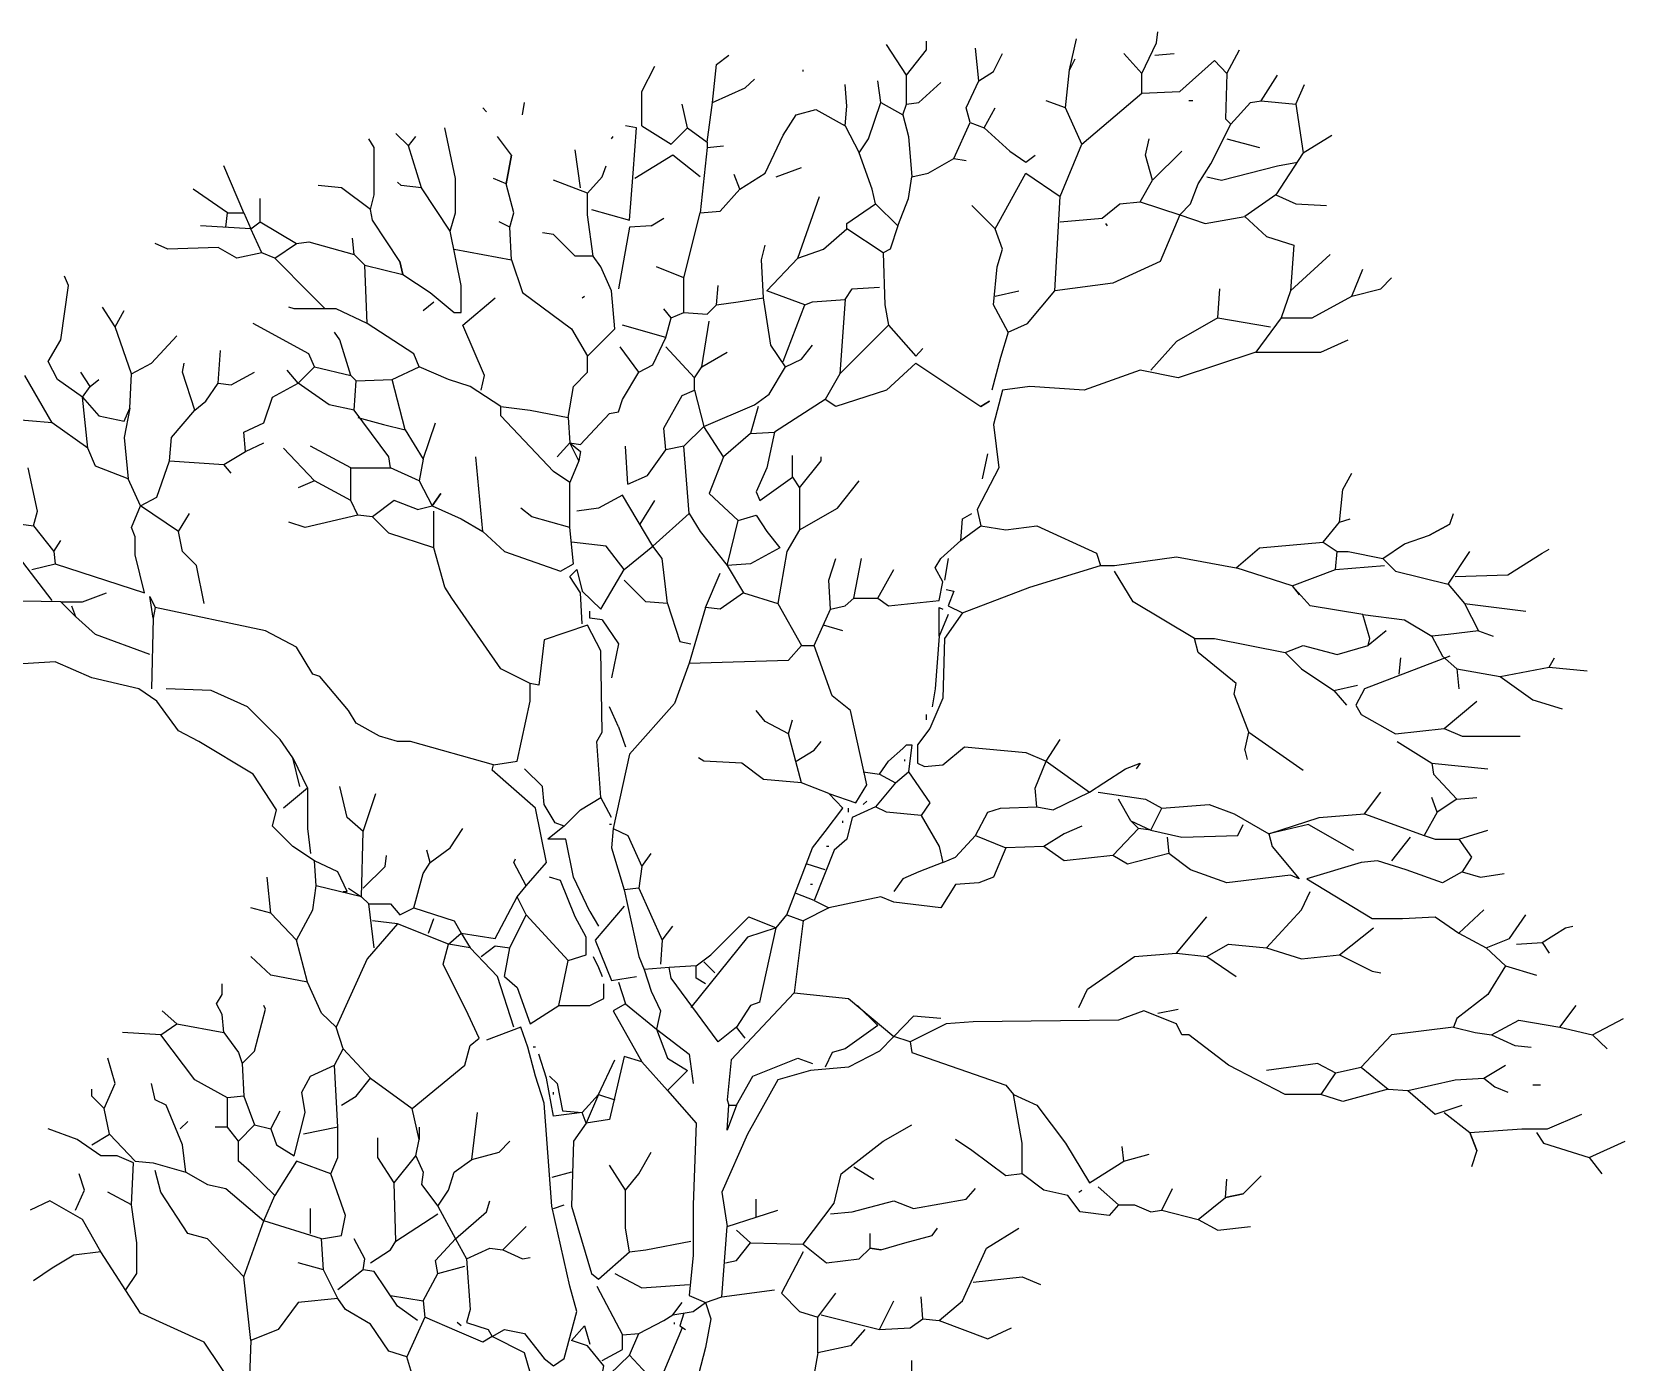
# Model space of a CAD drawing. Header units: metres. Extents: x -4.7 to 3.5, y 0 to 13.6.
# Drawn here: x -1.875 to 2.797, y 9.744 to 13.647 of the extents above; entities that cross this region are included whole.
import ezdxf

# ---------------------------------------------------------------- set-up
doc = ezdxf.new("R2010")
doc.units = ezdxf.units.M
doc.header["$LTSCALE"] = 0.2

msp = doc.modelspace()

# ---------------------------------------------------------------- linework, layer by layer
at = {"flags": 128}
for points in [[(1.3795, 13.5241), (1.4225, 13.6149), (1.4273, 13.6468)], [(0.6149, 13.4397), (0.6786, 13.403), (0.6897, 13.4349), (0.6897, 13.5193), (0.6308, 13.6101)], [(0.6786, 13.403), (0.6961, 13.3393), (0.7057, 13.2214), (0.7535, 13.2326), (0.8283, 13.2756), (0.8761, 13.3807), (0.865, 13.4238), (0.9016, 13.5034), (0.892, 13.599)], [(0.6897, 13.5193), (0.7487, 13.5942), (0.7487, 13.6197)], [(1.1565, 13.4238), (1.1676, 13.5353), (1.1883, 13.6261)], [(0.0478, 13.3648), (0.1051, 13.3234), (0.1211, 13.4397), (0.1322, 13.5512), (0.1689, 13.5783)], [(0.9016, 13.5034), (0.9446, 13.5305), (0.9717, 13.583)], [(1.1836, 13.5671), (1.1676, 13.5353)], [(1.2043, 13.317), (1.3795, 13.4668), (1.3795, 13.5241), (1.3269, 13.583)], [(1.3795, 13.4668), (1.491, 13.4715), (1.5929, 13.5623), (1.6296, 13.5241), (1.6662, 13.5942)], [(1.4177, 13.5783), (1.4751, 13.583)], [(-0.086, 13.3712), (-0.086, 13.4715), (-0.0478, 13.5464)], [(0.1211, 13.4397), (0.2166, 13.4827), (0.2437, 13.5082)], [(0.3871, 13.5305), (0.3871, 13.5353)], [(0.5097, 13.3712), (0.5512, 13.2915), (0.5782, 13.333), (0.6149, 13.4397), (0.6053, 13.5034)], [(1.6296, 13.5241), (1.6248, 13.3919), (1.6407, 13.376), (1.6981, 13.4397), (1.7299, 13.4445), (1.7777, 13.5193)], [(0.2007, 13.1848), (0.2756, 13.2326), (0.3281, 13.3441), (0.3664, 13.403), (0.4237, 13.419), (0.5097, 13.3712), (0.5145, 13.4285), (0.5097, 13.4922)], [(0.6897, 13.4349), (0.7264, 13.4397), (0.7901, 13.4986)], [(1.7299, 13.4445), (1.8319, 13.4349), (1.8574, 13.4922)], [(-0.5416, 13.4126), (-0.5528, 13.4238)], [(-0.4365, 13.403), (-0.4301, 13.4397)], [(-0.086, 13.3712), (0, 13.317), (0.0478, 13.3648), (0.0319, 13.4349)], [(0.8761, 13.3807), (0.9175, 13.3648), (0.9494, 13.4238)], [(1.0402, 13.2326), (1.1405, 13.1641), (1.2043, 13.317), (1.1565, 13.4238), (1.0991, 13.4445)], [(1.5292, 13.4445), (1.5181, 13.4445)], [(1.8319, 13.4349), (1.8526, 13.2915), (1.937, 13.3441)], [(-0.6483, 13.0622), (-0.6324, 13.1163), (-0.6324, 13.2167), (-0.6643, 13.3648)], [(-0.2342, 13.1259), (-0.1227, 13.094), (-0.1115, 13.2326), (-0.1019, 13.3648), (-0.1338, 13.3712)], [(0.9175, 13.3648), (0.9924, 13.2963), (1.0402, 13.2645), (1.0673, 13.2852)], [(1.3747, 13.1482), (1.491, 13.1099), (1.5229, 13.1418), (1.5452, 13.2007), (1.5818, 13.2597), (1.6407, 13.376)], [(-0.8825, 13.1259), (-0.8713, 13.1689), (-0.8713, 13.3075), (-0.8873, 13.333)], [(-0.7328, 13.1896), (-0.771, 13.3122), (-0.8076, 13.3489)], [(-0.771, 13.3122), (-0.7487, 13.3393)], [(-0.4843, 13.2007), (-0.4683, 13.2852), (-0.5097, 13.3393)], [(-0.1752, 13.333), (-0.1704, 13.3393)], [(0.1051, 13.3234), (0.1051, 13.3075), (0.1529, 13.3122)], [(1.1405, 13.0892), (1.2632, 13.1004), (1.3158, 13.1418), (1.3747, 13.1482), (1.4113, 13.2119), (1.3906, 13.2852), (1.4018, 13.333)], [(1.6296, 13.333), (1.7252, 13.3075)], [(-0.4683, 13.2852), (-0.4843, 13.2007)], [(-0.266, 13.1896), (-0.282, 13.3011)], [(0.0844, 13.2214), (0.0048, 13.2852), (-0.1067, 13.2167)], [(0.1051, 13.3075), (0.0844, 13.1163), (0.1434, 13.1211), (0.2007, 13.1848), (0.1848, 13.2278)], [(0.3712, 12.9825), (0.446, 13.0096), (0.5145, 13.0685), (0.5145, 13.0845), (0.5989, 13.1418), (0.5894, 13.1848), (0.5512, 13.2915)], [(0.8283, 13.2756), (0.865, 13.2692)], [(1.4113, 13.2119), (1.4974, 13.2963)], [(1.8526, 13.2915), (1.7729, 13.1689), (1.8319, 13.1418), (1.9211, 13.137)], [(-1.3014, 13.1163), (-1.2536, 13.1163), (-1.3126, 13.2533)], [(-0.2453, 13.1737), (-0.2023, 13.2214), (-0.1912, 13.2533)], [(0.3074, 13.2214), (0.3823, 13.2485)], [(0.9494, 13.0685), (1.0402, 13.2326)], [(1.5706, 13.2214), (1.6137, 13.2119), (1.7777, 13.2533), (1.8367, 13.2645)], [(-1.3062, 13.0733), (-1.3014, 13.1163), (-1.4018, 13.1848)], [(-0.9303, 12.9937), (-0.8984, 12.9618), (-0.7869, 12.9347), (-0.7965, 12.9729), (-0.8761, 13.094), (-0.8825, 13.1259), (-0.9669, 13.1896), (-1.0354, 13.196)], [(-0.7965, 12.9729), (-0.7869, 12.9347), (-0.7073, 12.8821), (-0.6372, 12.8232), (-0.6165, 12.8232), (-0.6165, 12.9029), (-0.6483, 13.0622), (-0.7328, 13.1896), (-0.7917, 13.196), (-0.8028, 13.2055)], [(-0.4731, 13.0733), (-0.462, 13.1163), (-0.4843, 13.2007), (-0.5209, 13.2167)], [(-0.2294, 12.9889), (-0.2453, 13.1099), (-0.2453, 13.1737), (-0.3457, 13.2119)], [(0.5989, 13.1418), (0.6643, 13.0781), (0.6961, 13.1577), (0.7057, 13.2214)], [(-1.2536, 13.1163), (-1.2329, 13.0685), (-1.2059, 13.0892), (-1.2059, 13.1577)], [(0.2804, 12.8869), (0.3712, 12.9825), (0.4349, 13.1641)], [(0.9876, 12.7659), (0.9446, 12.8455), (0.9558, 12.957), (0.9717, 13.0096), (0.9494, 13.0685), (0.8809, 13.137)], [(0.9876, 12.7659), (1.045, 12.7914), (1.1246, 12.8869), (1.1405, 13.1641)], [(1.5229, 13.1418), (1.491, 13.1099), (1.5659, 13.0845), (1.6822, 13.1052)], [(1.7729, 13.1689), (1.6822, 13.1052), (1.7459, 13.0462), (1.8255, 13.0207), (1.816, 12.8869), (1.9322, 12.9937)], [(-1.2059, 13.0892), (-1.0991, 13.0255), (-1.0625, 13.0303), (-0.9303, 12.9937), (-0.9351, 13.0414)], [(-0.6372, 13.0096), (-0.4683, 12.9777), (-0.4731, 13.0733), (-0.505, 13.0892)], [(-0.0589, 13.0781), (-0.0223, 13.1004)], [(0.0366, 12.9252), (0.0844, 13.1163)], [(1.491, 13.1099), (1.4337, 12.9729), (1.2951, 12.9092), (1.1246, 12.8869)], [(1.2791, 13.0781), (1.2744, 13.0845)], [(-1.2011, 12.9984), (-1.2329, 13.0685), (-1.3811, 13.0781)], [(-0.4683, 12.9777), (-0.4365, 12.8821), (-0.2931, 12.7754), (-0.2453, 12.6958), (-0.1657, 12.7754), (-0.1752, 12.8869), (-0.2071, 12.957), (-0.2294, 12.9889), (-0.282, 12.9889), (-0.3457, 13.0526), (-0.3775, 13.0574)], [(-0.0589, 13.0781), (-0.1227, 13.0733), (-0.1545, 12.8933)], [(0.6212, 12.9984), (0.5145, 13.0685)], [(0.6643, 13.0781), (0.642, 13.0096), (0.6212, 12.9984), (0.626, 12.8455), (0.6372, 12.7866), (0.7168, 12.6958), (0.7375, 12.7181)], [(-1.0147, 12.8344), (-1.0577, 12.8774), (-1.1629, 12.9825), (-1.2011, 12.9984), (-1.2744, 12.9825), (-1.3285, 13.0144), (-1.4767, 13.0096), (-1.5133, 13.0255)], [(-1.1629, 12.9825), (-1.0991, 13.0255)], [(0.1322, 12.8455), (0.1959, 12.8551), (0.2708, 12.8662), (0.2644, 12.9777), (0.2756, 13.0207)], [(-0.892, 12.7914), (-0.8984, 12.9618)], [(0, 12.8073), (0.0366, 12.8232), (0.0366, 12.9252), (-0.043, 12.957)], [(1.816, 12.8869), (1.7889, 12.8073), (1.8797, 12.8073), (1.996, 12.871), (2.0278, 12.9506)], [(-1.7108, 12.425), (-1.7268, 12.5747), (-1.8, 12.6273), (-1.8271, 12.6798), (-1.7905, 12.7436), (-1.7682, 12.9029), (-1.7793, 12.9299)], [(0.0366, 12.8232), (0.1051, 12.8184), (0.1322, 12.8455), (0.137, 12.9029)], [(0.3919, 12.8455), (0.4142, 12.8551), (0.5097, 12.8614), (0.5305, 12.8933), (0.6101, 12.8981)], [(1.996, 12.871), (2.0804, 12.8933), (2.1122, 12.9252)], [(-0.728, 12.8296), (-0.6961, 12.8551)], [(-0.5575, 12.5954), (-0.548, 12.6384), (-0.6117, 12.7866), (-0.5161, 12.8662)], [(-0.2612, 12.8662), (-0.2549, 12.871)], [(0.0685, 12.5954), (0.0956, 12.4887), (0.2437, 12.5524), (0.2867, 12.5843), (0.3345, 12.6639), (0.2915, 12.7276), (0.2708, 12.8662)], [(0.3281, 12.6798), (0.3919, 12.8455), (0.2804, 12.8869)], [(0.5097, 12.8614), (0.4938, 12.6432), (0.6372, 12.7866)], [(0.9494, 12.871), (1.0195, 12.8869)], [(1.6025, 12.8073), (1.6089, 12.8933)], [(-1.7268, 12.5747), (-1.679, 12.5206), (-1.6041, 12.5046), (-1.5882, 12.5429), (-1.5834, 12.6432), (-1.6312, 12.7818), (-1.6678, 12.8391)], [(-1.6312, 12.7818), (-1.6041, 12.8296)], [(-0.9398, 12.6384), (-0.9239, 12.6225), (-0.8188, 12.6273), (-0.7391, 12.6639), (-0.7551, 12.7021), (-0.892, 12.7914), (-0.9828, 12.8344), (-1.1055, 12.8344), (-1.1214, 12.8391)], [(-0.0159, 12.7499), (0, 12.8073), (-0.0223, 12.8344)], [(1.6025, 12.8073), (1.4814, 12.7388), (1.4066, 12.6544)], [(1.6025, 12.8073), (1.757, 12.7818)], [(1.7889, 12.8073), (1.714, 12.7069), (1.9052, 12.7069), (1.9848, 12.7436)], [(-1.0944, 12.6161), (-1.0466, 12.6639), (-1.0625, 12.7021), (-1.2266, 12.7914)], [(-1.0466, 12.6639), (-0.9398, 12.6384), (-0.9717, 12.7436), (-0.9876, 12.7659)], [(-0.0956, 12.648), (-0.0542, 12.6703), (-0.0159, 12.7499), (-0.1434, 12.7866)], [(0.0685, 12.6321), (0.0892, 12.6639), (0.1115, 12.7977)], [(0.9876, 12.7659), (0.9653, 12.691), (0.9398, 12.5954)], [(-1.5834, 12.6432), (-1.5244, 12.6751), (-1.4496, 12.7547)], [(-1.397, 12.5365), (-1.3652, 12.5636), (-1.3285, 12.6161), (-1.3221, 12.7117)], [(-0.3027, 12.5158), (-0.2979, 12.4409), (-0.266, 12.4361), (-0.1816, 12.5269), (-0.1545, 12.5317), (-0.1434, 12.5683), (-0.0956, 12.648), (-0.1497, 12.7229)], [(-0.1274, 12.3198), (-0.0701, 12.3453), (-0.0159, 12.4202), (-0.0223, 12.4839), (0.0319, 12.5795), (0.0685, 12.5954), (0.0685, 12.6321), (-0.0159, 12.7229)], [(0.3345, 12.6639), (0.3823, 12.6862), (0.4142, 12.7276)], [(-1.5563, 12.2561), (-1.5085, 12.2816), (-1.4719, 12.3883), (-1.4655, 12.4568), (-1.397, 12.5365), (-1.4337, 12.648), (-1.4289, 12.6751)], [(-0.2979, 12.1924), (-0.2979, 12.3246), (-0.3457, 12.3565), (-0.5002, 12.5206), (-0.5002, 12.5476), (-0.5894, 12.6066), (-0.6531, 12.6273), (-0.7391, 12.6639)], [(-0.5002, 12.5476), (-0.4142, 12.5365), (-0.3027, 12.5158), (-0.2867, 12.6066), (-0.2453, 12.648), (-0.2453, 12.6958)], [(0.0892, 12.6639), (0.1641, 12.7069)], [(0.7168, 12.6751), (0.6308, 12.5954), (0.4827, 12.5476), (0.4508, 12.5683), (0.3027, 12.4728), (0.2804, 12.3676), (0.2485, 12.2975), (0.2597, 12.2721), (0.3552, 12.3405), (0.3552, 12.4043)], [(0.7168, 12.6751), (0.908, 12.5476), (0.9335, 12.5636), (0.908, 12.5476)], [(1.714, 12.7069), (1.4862, 12.6321), (1.3747, 12.6544), (1.2106, 12.5954), (1.0513, 12.6066), (0.9717, 12.5954), (0.9446, 12.4951), (0.9605, 12.3676), (0.8968, 12.245), (0.908, 12.1972), (0.9813, 12.186), (1.0721, 12.1972), (1.2473, 12.1175), (1.2584, 12.0809), (1.2998, 12.0809), (1.4814, 12.1064), (1.6567, 12.0745), (1.7252, 12.1335), (1.9115, 12.1494), (1.9593, 12.2083), (1.9689, 12.3039), (1.996, 12.3517)], [(-1.816, 12.4998), (-1.8956, 12.6384)], [(-1.7268, 12.5747), (-1.7045, 12.6066), (-1.7315, 12.648)], [(-1.7045, 12.6066), (-1.679, 12.6273)], [(-1.4719, 12.3883), (-1.3126, 12.3772), (-1.2489, 12.4154), (-1.2536, 12.4728), (-1.1947, 12.4998), (-1.1692, 12.5747), (-1.0944, 12.6161), (-1.1262, 12.6544)], [(-1.3285, 12.6161), (-1.2903, 12.6113), (-1.2218, 12.648)], [(-0.9398, 12.3676), (-0.8236, 12.3676), (-0.8283, 12.3995), (-0.9303, 12.5365), (-1.0036, 12.5524), (-1.0944, 12.6161)], [(-0.9303, 12.5365), (-0.9239, 12.6225)], [(-0.9191, 12.5158), (-0.8443, 12.4951), (-0.7805, 12.4791), (-0.8188, 12.6273)], [(0.4938, 12.6432), (0.4508, 12.5683)], [(-1.8112, 12.1223), (-1.8064, 12.0857), (-1.5452, 12.0013), (-1.5722, 12.1128), (-1.5722, 12.1653), (-1.5834, 12.1924), (-1.5563, 12.2561), (-1.5929, 12.3358), (-1.6885, 12.3724), (-1.7108, 12.425), (-1.816, 12.4998), (-1.9545, 12.511), (-2.0661, 12.5683), (-2.2046, 12.5906)], [(-1.5882, 12.5429), (-1.6041, 12.4568), (-1.5929, 12.3358)], [(0.2549, 12.5476), (0.2326, 12.468), (0.3027, 12.4728)], [(-0.7805, 12.4791), (-0.728, 12.3931), (-0.6913, 12.4998)], [(0.0366, 12.4313), (0.0956, 12.4887)], [(0.1529, 12.3995), (0.0956, 12.4887)], [(-1.2489, 12.4154), (-1.1947, 12.4409)], [(-0.9398, 12.2721), (-0.9398, 12.3676), (-1.0577, 12.4313)], [(-0.2979, 12.4409), (-0.3345, 12.3995)], [(-0.2979, 12.4409), (-0.266, 12.4154), (-0.2708, 12.3883), (-0.2979, 12.3246)], [(-0.2708, 12.3883), (-0.2979, 12.4409)], [(-0.1274, 12.3198), (-0.1338, 12.4313)], [(0.0526, 12.2338), (0.0366, 12.4313), (-0.0159, 12.4202)], [(0.2326, 12.468), (0.1529, 12.3995), (0.1115, 12.2928), (0.1959, 12.2131), (0.2485, 12.229), (0.2804, 12.1813), (0.3186, 12.1335), (0.2326, 12.0857), (0.1641, 12.0809), (0.2119, 12.0013), (0.3122, 11.9694)], [(-1.0466, 12.3294), (-1.1374, 12.425)], [(-0.728, 12.3931), (-0.7391, 12.3294), (-0.7009, 12.2561), (-0.6754, 12.2928), (-0.7009, 12.2561), (-0.6165, 12.2179), (-0.5528, 12.1813), (-0.5735, 12.3995)], [(0.3552, 12.3405), (0.3759, 12.3087), (0.4397, 12.3883), (0.4397, 12.3995)], [(0.9128, 12.3358), (0.9287, 12.409)], [(-1.9976, 12.2768), (-1.9068, 12.202), (-1.8701, 12.1972), (-1.859, 12.2402), (-1.886, 12.3676)], [(-1.2903, 12.3517), (-1.3126, 12.3772)], [(-0.7391, 12.3294), (-0.8236, 12.3676)], [(-0.9191, 12.229), (-0.9398, 12.2721), (-1.0466, 12.3294), (-1.0944, 12.3087)], [(0.3759, 12.3087), (0.3759, 12.186), (0.4874, 12.2498), (0.5512, 12.3294)], [(-1.3699, 11.9694), (-1.3922, 12.0809), (-1.4337, 12.1223), (-1.4448, 12.1813), (-1.5563, 12.2561)], [(-0.7439, 12.245), (-0.8124, 12.2721), (-0.8761, 12.2243)], [(-0.7439, 12.245), (-0.7009, 12.2561)], [(-0.5528, 12.1813), (-0.489, 12.1223), (-0.325, 12.065), (-0.2867, 12.0857), (-0.2979, 12.1924), (-0.4094, 12.2243), (-0.4412, 12.2498)], [(-0.1386, 12.0697), (-0.0542, 12.1382), (-0.1434, 12.288), (-0.2135, 12.2498), (-0.2772, 12.2402)], [(-0.0908, 12.202), (-0.0478, 12.2721)], [(-1.8701, 12.1972), (-1.8112, 12.1223), (-1.7905, 12.1542)], [(-1.4448, 12.1813), (-1.4129, 12.2338)], [(-0.5209, 11.4963), (-0.4524, 11.5074), (-0.4142, 11.6827), (-0.4142, 11.7352), (-0.5002, 11.7782), (-0.6435, 11.9853), (-0.6643, 12.0172), (-0.6961, 12.1335), (-0.8283, 12.1765), (-0.8761, 12.2243), (-0.9191, 12.229), (-1.0736, 12.1924), (-1.1214, 12.2083)], [(-0.6961, 12.1335), (-0.6961, 12.2402)], [(0.0526, 12.2338), (-0.0542, 12.1382)], [(0.0526, 12.2338), (0.0844, 12.1813), (0.1641, 12.0809)], [(0.1641, 12.0809), (0.1959, 12.2131)], [(0.6053, 11.9853), (0.6372, 11.963), (0.7853, 11.9789), (0.7965, 12.0331), (0.7742, 12.0745), (0.7901, 12.1016), (0.849, 12.1542), (0.8538, 12.2179), (0.8809, 12.2338)], [(0.849, 12.1542), (0.908, 12.1972)], [(1.9115, 12.1494), (1.953, 12.1223), (1.9848, 12.1223), (2.0868, 12.1016), (2.1505, 12.1446), (2.2238, 12.1701), (2.2827, 12.202), (2.2938, 12.2338)], [(1.9593, 12.2083), (1.9912, 12.2179)], [(2.2827, 12.202), (2.2238, 12.1701)], [(-0.2612, 11.9105), (-0.266, 12.0013), (-0.2979, 12.049), (-0.2772, 12.0697), (-0.2612, 12.006), (-0.2071, 11.9535), (-0.1386, 12.0697), (-0.1912, 12.1382), (-0.2931, 12.1494)], [(0.3759, 12.186), (0.3393, 12.1223), (0.3122, 11.9694), (0.3823, 11.8467), (0.4189, 11.8467), (0.4667, 11.9535), (0.462, 12.0379), (0.4827, 12.1016)], [(-1.816, 11.9789), (-1.902, 12.0905), (-1.9227, 12.1128), (-2.039, 12.1175), (-2.0708, 12.0857), (-2.1409, 12.0905)], [(-0.0112, 11.9694), (-0.0271, 12.1016), (-0.0542, 12.1382)], [(0.4667, 11.9535), (0.5097, 11.963), (0.5352, 11.9853), (0.5575, 12.1016)], [(0.8124, 12.1016), (0.8013, 12.0379)], [(1.8207, 12.022), (1.9482, 12.0697), (1.953, 12.1223)], [(2.0868, 12.1016), (2.1234, 12.065), (2.2779, 12.0267), (2.3416, 12.1223)], [(2.2986, 12.049), (2.4531, 12.0538), (2.5535, 12.1175), (2.5742, 12.1287)], [(-1.8749, 12.0697), (-1.8064, 12.0857)], [(0.1004, 11.9582), (0.1434, 12.0586)], [(0.5352, 11.9853), (0.6053, 11.9853), (0.6531, 12.0697)], [(0.806, 12.0108), (0.8283, 12.006), (0.8124, 11.963), (0.8538, 11.9423), (1.0513, 12.0172), (1.2584, 12.0809)], [(1.6822, 11.5393), (1.6933, 11.5919), (1.6503, 11.7034), (1.6567, 11.7352), (1.5452, 11.826), (1.534, 11.8674), (1.354, 11.9742), (1.2998, 12.065)], [(1.534, 11.8674), (1.5929, 11.8674), (1.8, 11.826), (1.8526, 11.8467), (1.953, 11.8197), (2.0437, 11.8467), (2.0485, 11.8674), (2.0278, 11.9375), (1.8733, 11.963), (1.8207, 12.022), (1.6567, 12.0745)], [(1.9482, 12.0697), (2.0915, 12.0809)], [(-0.0112, 11.9694), (-0.0749, 11.9742), (-0.1386, 12.0379)], [(1.8207, 12.022), (1.8414, 11.9949)], [(2.2779, 12.0267), (2.3257, 11.9694), (2.5057, 11.9471)], [(-1.0991, 10.9818), (-1.0513, 11.071), (-1.0418, 11.1411), (-1.0466, 11.2143), (-1.1103, 11.2573), (-1.1692, 11.3163), (-1.1581, 11.3641), (-1.2266, 11.4692), (-1.3859, 11.5648), (-1.4448, 11.5966), (-1.5085, 11.6827), (-1.5611, 11.7193), (-1.6997, 11.7512), (-1.8064, 11.7989), (-2.0613, 11.783), (-2.2046, 11.842), (-2.2524, 11.9057), (-2.3576, 11.963), (-2.3846, 11.9312), (-2.4802, 11.8149), (-2.4754, 11.7623), (-2.5169, 11.7193), (-2.4961, 11.6556)], [(-1.5292, 11.8197), (-1.6885, 11.8786), (-1.7475, 11.9312), (-1.7905, 11.9742), (-2.023, 11.9789), (-2.125, 11.9742), (-2.1664, 11.9901)], [(-1.7905, 11.9742), (-1.7268, 11.9742), (-1.6567, 12.0013)], [(-1.7586, 11.963), (-1.7475, 11.9312)], [(-1.5197, 11.9264), (-1.5292, 11.9901), (-1.5133, 11.9582)], [(-0.0112, 11.9694), (0.0255, 11.8579), (0.0573, 11.8515)], [(0.2119, 12.0013), (0.1434, 11.9535), (0.1004, 11.9582), (0.0526, 11.7942), (0.3441, 11.8037), (0.3823, 11.8467)], [(2.3257, 11.9694), (2.3671, 11.8897), (2.4101, 11.8738)], [(-0.4253, 11.1411), (-0.3664, 11.2096), (-0.3982, 11.3689), (-0.5257, 11.4804), (-0.5209, 11.4963), (-0.7646, 11.5648), (-0.8028, 11.5648), (-0.8554, 11.5807), (-0.9239, 11.6189), (-0.9462, 11.6556), (-1.0306, 11.7559), (-1.0513, 11.7623), (-1.0991, 11.842), (-1.1899, 11.8897), (-1.5133, 11.9582), (-1.5197, 11.9264), (-1.5244, 11.7193)], [(-0.2023, 11.9216), (-0.2389, 11.9264), (-0.2389, 11.9471)], [(-0.2023, 11.9216), (-0.1545, 11.8515), (-0.1752, 11.7512)], [(0.8538, 11.9423), (0.8013, 11.8674), (0.7965, 11.6922), (0.7582, 11.603), (0.7216, 11.5552), (0.7216, 11.5011), (0.7423, 11.4915), (0.7965, 11.4963), (0.8602, 11.5489), (1.0402, 11.5329), (1.0991, 11.5074), (1.1405, 11.5712)], [(0.8124, 11.9375), (0.7853, 11.8738), (0.7742, 11.7193), (0.7646, 11.6667)], [(0.7853, 11.8738), (0.7853, 11.9582), (0.7965, 11.9535)], [(2.0278, 11.9375), (2.1505, 11.9216), (2.2301, 11.8738)], [(-0.3138, 11.3163), (-0.266, 11.3641), (-0.2071, 11.4007), (-0.2182, 11.5648), (-0.2023, 11.5919), (-0.2071, 11.8308), (-0.2453, 11.9057), (-0.3727, 11.8627), (-0.3887, 11.7305), (-0.4142, 11.7352)], [(0.5034, 11.8897), (0.446, 11.9057)], [(2.0963, 11.8897), (2.0437, 11.8467)], [(2.3671, 11.8897), (2.2779, 11.8786), (2.2301, 11.8738), (2.262, 11.8149), (2.3034, 11.7782), (2.4308, 11.7559), (2.5742, 11.783), (2.5901, 11.8101)], [(0.462, 11.4119), (0.5416, 11.3848), (0.5735, 11.4373), (0.5257, 11.6556), (0.4715, 11.6986), (0.4189, 11.8467)], [(1.8, 11.826), (1.8478, 11.7782), (1.9434, 11.7145), (2.0119, 11.7305)], [(0.0526, 11.7942), (0.0096, 11.6763), (-0.1227, 11.5281), (-0.1704, 11.3099), (-0.1274, 11.2892), (-0.086, 11.1984), (-0.0589, 11.2366)], [(2.2827, 11.8149), (2.0326, 11.7193), (2.0071, 11.6715), (2.023, 11.6444), (2.1234, 11.5871), (2.2668, 11.603), (2.3623, 11.6827)], [(2.1345, 11.7623), (2.1393, 11.8101)], [(2.3034, 11.7782), (2.3098, 11.7193)], [(2.5742, 11.783), (2.6857, 11.7719)], [(2.4308, 11.7559), (2.5264, 11.6874), (2.6124, 11.6604)], [(-1.0896, 11.4326), (-1.1103, 11.517), (-1.1469, 11.5712), (-1.2425, 11.6667), (-1.3492, 11.7145), (-1.4814, 11.7193)], [(1.9434, 11.7145), (1.98, 11.6715)], [(-0.1545, 11.6078), (-0.1545, 11.6078), (-0.1816, 11.6667)], [(0.3823, 11.4437), (0.3441, 11.5871), (0.2756, 11.6237), (0.2485, 11.6556)], [(0.7487, 11.6285), (0.7487, 11.6444)], [(-0.1545, 11.6078), (-0.1338, 11.5489)], [(0.3441, 11.5871), (0.3552, 11.6285)], [(1.6933, 11.5919), (1.8526, 11.4804)], [(2.2668, 11.603), (2.3193, 11.5807), (2.4898, 11.5807)], [(0.3664, 11.5074), (0.4189, 11.5393), (0.4397, 11.5648)], [(0.5623, 11.4756), (0.6101, 11.4692), (0.6372, 11.5074), (0.6786, 11.5441), (0.6897, 11.5552), (0.7057, 11.5552), (0.6961, 11.4756), (0.7582, 11.3848), (0.7328, 11.3481), (0.7853, 11.2573), (0.7965, 11.2096), (0.8331, 11.2255), (0.892, 11.2892), (0.9287, 11.3577), (0.9653, 11.3689), (1.0721, 11.3736), (1.0673, 11.4278), (1.0991, 11.5074)], [(2.1282, 11.5648), (2.2301, 11.5011), (2.3942, 11.4851)], [(-1.1103, 11.517), (-1.0673, 11.4278), (-1.0673, 11.3099), (-1.0577, 11.2366)], [(0.0733, 10.9069), (0.1163, 10.9388), (0.2278, 11.0503), (0.3074, 11.0184), (0.3393, 11.0566), (0.4142, 11.2526), (0.4508, 11.3004), (0.5034, 11.3689), (0.462, 11.4119), (0.3823, 11.4437), (0.2708, 11.4533), (0.2071, 11.5011), (0.0956, 11.5074), (0.0796, 11.517)], [(0.685, 11.5074), (0.685, 11.5122)], [(1.0991, 11.5074), (1.2266, 11.4166), (1.268, 11.4437), (1.3317, 11.4851), (1.3747, 11.5011), (1.3636, 11.4851)], [(1.6822, 11.5393), (1.6885, 11.5122)], [(2.2301, 11.5011), (2.2349, 11.4692), (2.3034, 11.3959), (2.3623, 11.4007)], [(-0.3138, 11.3163), (-0.3409, 11.3258), (-0.3727, 11.38), (-0.3775, 11.4326), (-0.4301, 11.4851)], [(0.6101, 11.4692), (0.6579, 11.4437), (0.6961, 11.4756)], [(-1.0673, 11.4278), (-1.1374, 11.3689)], [(-0.9462, 11.1347), (-0.908, 11.1092), (-0.9032, 11.3004), (-0.951, 11.3418), (-0.9717, 11.4326)], [(-0.9032, 11.3004), (-0.8666, 11.4119)], [(-0.1752, 11.3418), (-0.2071, 11.4007)], [(0.6579, 11.4437), (0.5989, 11.3736)], [(1.0721, 11.3736), (1.1198, 11.3641), (1.2266, 11.4166)], [(1.2521, 11.4166), (1.2521, 11.4166), (1.3906, 11.3959), (1.4384, 11.3689), (1.577, 11.38), (1.6503, 11.3529), (1.7522, 11.294), (1.9004, 11.3418), (2.0326, 11.3529), (2.0804, 11.4166)], [(2.2461, 11.3577), (2.2301, 11.4007)], [(0.7328, 11.3481), (0.6308, 11.3577), (0.5989, 11.3736), (0.5305, 11.3418), (0.5145, 11.2781), (0.4779, 11.2462), (0.4189, 11.0981), (0.462, 11.0773)], [(0.5193, 11.3577), (0.5193, 11.3689)], [(0.5623, 11.38), (0.5735, 11.3896)], [(1.3476, 11.3322), (1.311, 11.3959)], [(1.3476, 11.3322), (1.4066, 11.3051), (1.4384, 11.3689)], [(2.3034, 11.3959), (2.2461, 11.3577), (2.2078, 11.2892), (2.2397, 11.2781), (2.3098, 11.2781), (2.3942, 11.3051)], [(-0.7073, 11.2096), (-0.6483, 11.2526), (-0.6117, 11.3099)], [(-0.3138, 11.3163), (-0.3138, 11.3163), (-0.3616, 11.2781)], [(-0.1752, 11.3211), (-0.1816, 11.3211)], [(-0.1704, 11.3099), (-0.1752, 11.2526), (-0.1386, 11.1299)], [(1.8685, 11.3211), (1.7522, 11.294), (1.7618, 11.2573), (1.8414, 11.1618), (1.816, 11.1729), (1.6296, 11.1506), (1.5229, 11.1888), (1.4591, 11.2366), (1.3381, 11.2048), (1.2951, 11.2303), (1.1517, 11.2143), (1.0928, 11.2573), (0.9813, 11.2526), (0.9446, 11.1665), (0.9016, 11.1506), (0.8331, 11.1458), (0.7901, 11.0773), (0.6531, 11.0933), (0.6149, 11.1092), (0.462, 11.0773), (0.3871, 11.0391), (0.36, 10.8273), (0.5193, 10.8113), (0.6531, 10.6998)], [(0.5034, 11.3258), (0.5034, 11.3322)], [(1.2043, 11.3163), (1.1517, 11.294), (1.0928, 11.2573)], [(1.4066, 11.3051), (1.3699, 11.3099), (1.2951, 11.2303)], [(1.3699, 11.3099), (1.3476, 11.3322)], [(1.4066, 11.3051), (1.4974, 11.2844), (1.6614, 11.2892), (1.6774, 11.3211)], [(1.8685, 11.3211), (2.0007, 11.2462)], [(2.0326, 11.3529), (2.2078, 11.2892)], [(-0.2867, 11.1665), (-0.2867, 11.1665), (-0.309, 11.2781), (-0.3616, 11.2781)], [(0.892, 11.2892), (0.9813, 11.2526)], [(1.4544, 11.2844), (1.4591, 11.2366)], [(2.1664, 11.2844), (2.1122, 11.2143)], [(2.3098, 11.2781), (2.3464, 11.2255), (2.3193, 11.1825), (2.3735, 11.1665), (2.442, 11.1777)], [(-0.9621, 11.1251), (-0.951, 11.1251), (-0.9781, 11.1825), (-1.0466, 11.2143)], [(-0.908, 11.1092), (-0.8873, 11.0885), (-0.8236, 11.0885), (-0.7965, 11.0566), (-0.7551, 11.0773), (-0.728, 11.1777), (-0.7073, 11.2096), (-0.7168, 11.2462)], [(-0.9032, 11.1347), (-0.8395, 11.1984), (-0.8347, 11.2303)], [(-0.7551, 11.0773), (-0.6372, 11.0391), (-0.6165, 11.0025), (-0.5161, 10.9865), (-0.4524, 11.1092), (-0.4253, 11.1411), (-0.462, 11.2096), (-0.4572, 11.2207)], [(0.462, 11.2573), (0.4556, 11.2573)], [(2.3193, 11.1825), (2.262, 11.1506), (2.1553, 11.1888), (2.0708, 11.2143), (2.023, 11.2096), (1.8637, 11.1618), (2.0549, 11.0455), (2.1441, 11.0455), (2.2397, 11.0503), (2.3098, 11.0025), (2.383, 11.071)], [(-0.086, 11.1984), (-0.0956, 11.1347), (-0.0271, 10.9818), (0.0048, 11.0232)], [(0.4508, 11.1888), (0.3982, 11.2048)], [(0.7965, 11.2096), (0.7264, 11.1825), (0.6786, 11.1618), (0.6531, 11.1251)], [(-1.174, 11.0614), (-1.1852, 11.1665)], [(-0.8713, 10.9595), (-0.8873, 11.0885), (-0.908, 11.1092), (-1.0418, 11.1411)], [(-0.4253, 11.0566), (-0.3027, 10.9228), (-0.2501, 10.9388), (-0.2501, 10.9913), (-0.282, 11.0503), (-0.325, 11.157), (-0.3568, 11.1665)], [(-0.2389, 11.0662), (-0.2389, 11.0662), (-0.2867, 11.1665)], [(-0.0956, 11.1347), (-0.1386, 11.1299), (-0.0956, 10.934), (-0.0796, 10.8957)], [(0.4142, 11.1458), (0.4078, 11.1458)], [(1.4814, 10.9435), (1.5706, 10.934), (1.6344, 10.9706), (1.7459, 10.9595), (1.8478, 11.071), (1.8733, 11.1251)], [(-1.0673, 10.8591), (-1.0991, 10.9818), (-1.174, 11.0614), (-1.2329, 11.0773)], [(-0.5575, 10.934), (-0.5161, 10.9658), (-0.4731, 10.9595), (-0.4253, 11.0566), (-0.4524, 11.1092)], [(-0.1386, 11.0821), (-0.223, 10.9818), (-0.1752, 10.8639), (-0.1019, 10.875)], [(0.4189, 11.0981), (0.3664, 11.1188)], [(-0.8825, 10.5772), (-0.7598, 10.488), (-0.6053, 10.6154), (-0.5894, 10.6727), (-0.5639, 10.695), (-0.5958, 10.7635), (-0.669, 10.9117), (-0.6531, 10.9706), (-0.8028, 11.0296), (-0.892, 10.9276), (-0.9828, 10.7269)], [(-0.8028, 11.0296), (-0.8761, 11.0391)], [(-0.712, 11.0025), (-0.6961, 11.0455)], [(-0.2389, 11.0662), (-0.2135, 11.0232)], [(0.3393, 11.0566), (0.3871, 11.0391)], [(1.1947, 10.7842), (1.2202, 10.8384), (1.3588, 10.934), (1.4814, 10.9435), (1.5706, 11.0503)], [(2.3098, 11.0025), (2.3894, 10.9595), (2.4579, 10.9865), (2.5057, 11.0566)], [(-0.462, 10.7269), (-0.5097, 10.875), (-0.5894, 10.9595), (-0.6531, 10.9706), (-0.6165, 11.0025), (-0.5894, 10.9595)], [(-0.0271, 10.9818), (-0.0319, 10.9117)], [(0.2597, 10.8002), (0.3074, 11.0184), (0.223, 10.9913), (0.0573, 10.7842)], [(1.7459, 10.9595), (1.8478, 10.9276), (1.9593, 10.9388), (2.0597, 11.0184)], [(2.4786, 10.9706), (2.5535, 10.9754), (2.622, 11.0184), (2.6443, 11.0232)], [(-1.174, 10.429), (-1.1581, 10.3812), (-1.1055, 10.3494), (-1.0736, 10.4768), (-1.0832, 10.5357), (-1.0577, 10.5835), (-0.9876, 10.6154), (-0.9621, 10.6632), (-0.9828, 10.7269), (-1.0259, 10.7683), (-1.0673, 10.8591), (-1.174, 10.8798), (-1.2329, 10.934)], [(-0.489, 10.875), (-0.4731, 10.9595)], [(-0.2294, 10.934), (-0.2135, 10.9021), (-0.2023, 10.875)], [(1.5706, 10.934), (1.6567, 10.875)], [(1.9593, 10.9388), (2.0549, 10.891), (2.0804, 10.8862)], [(2.3894, 10.9595), (2.4468, 10.9069), (2.5376, 10.8798)], [(2.5535, 10.9754), (2.5742, 10.9435)], [(-0.489, 10.875), (-0.4524, 10.8432), (-0.4142, 10.7365), (-0.3297, 10.7906), (-0.3027, 10.9228)], [(0.2166, 10.695), (0.1912, 10.7269), (0.137, 10.6839), (0, 10.8703), (-0.0064, 10.9021), (-0.0796, 10.8957), (-0.0589, 10.832), (-0.0319, 10.7747), (-0.043, 10.7205), (0.0526, 10.6472), (0.0637, 10.5612)], [(0.1004, 10.8543), (0.0733, 10.8703), (0.0733, 10.9069), (-0.0064, 10.9021)], [(0.1274, 10.8862), (0.0956, 10.918)], [(2.4468, 10.9069), (2.3942, 10.8225), (2.3034, 10.7524), (2.2938, 10.7269), (2.3576, 10.711), (2.4053, 10.7046), (2.485, 10.7476), (2.6061, 10.7269), (2.6538, 10.7906)], [(-1.4496, 10.7365), (-1.3126, 10.711), (-1.3174, 10.7635), (-1.3333, 10.7954), (-1.3174, 10.8225), (-1.3174, 10.8543)], [(-0.3297, 10.7906), (-0.2389, 10.7906), (-0.1975, 10.8113), (-0.1975, 10.8543)], [(-0.1545, 10.8591), (-0.1338, 10.7954), (-0.043, 10.7205), (-0.0112, 10.6361), (0.0478, 10.5995)], [(-0.1338, 10.7954), (-0.1704, 10.7747), (-0.086, 10.6249), (-0.0112, 10.5405)], [(0.36, 10.8273), (0.1752, 10.6313), (0.1641, 10.5134), (0.1689, 10.4975), (0.1912, 10.4975), (0.2389, 10.5835), (0.3712, 10.6361), (0.4142, 10.6202)], [(0.2597, 10.8002), (0.2326, 10.7906), (0.1912, 10.7269)], [(-1.4974, 10.7046), (-1.4496, 10.7365), (-1.4926, 10.7747)], [(-1.3126, 10.711), (-1.2696, 10.652), (-1.2584, 10.6202), (-1.2218, 10.6568), (-1.1899, 10.7795), (-1.1947, 10.7906)], [(0.6053, 10.7317), (0.5464, 10.7906)], [(0.7901, 10.7524), (0.7105, 10.7588), (0.6531, 10.6998)], [(2.1027, 10.5453), (1.9689, 10.5087), (1.9052, 10.5294), (1.8, 10.5294), (1.6344, 10.6154), (1.5181, 10.7046), (1.4974, 10.7046), (1.4814, 10.7365), (1.3859, 10.7747), (1.311, 10.7476), (0.8857, 10.7428), (0.806, 10.7365), (0.7009, 10.6839), (0.7057, 10.652), (0.9813, 10.5564), (1.0036, 10.5294), (1.0721, 10.4975), (1.1565, 10.386), (1.2266, 10.2697), (1.3269, 10.3334), (1.3221, 10.3764)], [(1.4273, 10.7683), (1.4862, 10.7795)], [(2.6061, 10.7269), (2.7016, 10.7046), (2.7924, 10.7524)], [(-1.3014, 10.4338), (-1.3014, 10.5198), (-1.397, 10.5724), (-1.4974, 10.7046), (-1.6089, 10.711)], [(-0.6005, 10.0467), (-0.5894, 9.8986), (-0.6005, 9.8603), (-0.5368, 9.8396), (-0.5257, 9.8189), (-0.489, 9.8396), (-0.4301, 9.8285), (-0.3727, 9.7552), (-0.3457, 9.7329), (-0.3138, 9.7552), (-0.2772, 9.8922), (-0.2979, 9.9671), (-0.3504, 10.2012), (-0.3727, 10.5039), (-0.3982, 10.5835), (-0.4205, 10.668), (-0.4412, 10.7269), (-0.5416, 10.6887)], [(0.7009, 10.6839), (0.6531, 10.6998), (0.6101, 10.6568), (0.5193, 10.609), (0.4078, 10.5995), (0.3122, 10.5724), (0.223, 10.4131), (0.1481, 10.2426), (0.1641, 10.1423), (0.2485, 10.1694), (0.2485, 10.2219)], [(0.6053, 10.7317), (0.5097, 10.6632), (0.4715, 10.652), (0.4508, 10.609)], [(2.2938, 10.7269), (2.1122, 10.7046), (2.023, 10.609), (2.1027, 10.5453), (2.16, 10.5405), (2.2986, 10.5724), (2.383, 10.5772), (2.4468, 10.6154)], [(2.4053, 10.7046), (2.4738, 10.6727), (2.5216, 10.668)], [(2.7016, 10.7046), (2.7446, 10.6632)], [(-0.9669, 10.4975), (-0.9239, 10.5246), (-0.8825, 10.5772), (-0.9621, 10.6632)], [(-0.3982, 10.668), (-0.4046, 10.668)], [(-1.663, 10.488), (-1.6312, 10.5612), (-1.6519, 10.6361)], [(-1.2584, 10.6202), (-1.2536, 10.5246), (-1.2218, 10.4402), (-1.174, 10.429), (-1.1469, 10.4816)], [(-0.9781, 10.4338), (-0.9876, 10.6154)], [(-0.3457, 10.4657), (-0.3664, 10.5772), (-0.3887, 10.6472)], [(-0.3568, 10.5835), (-0.3345, 10.5612), (-0.3186, 10.4816), (-0.2612, 10.4768), (-0.2135, 10.5294), (-0.1657, 10.6313)], [(-0.086, 10.6249), (-0.1386, 10.6409), (-0.1816, 10.4561), (-0.2501, 10.4449), (-0.2867, 10.3924), (-0.2931, 10.2012), (-0.2342, 10.0037), (-0.2135, 9.9878), (-0.1227, 10.0674), (-0.1338, 10.1375), (-0.1338, 10.249), (-0.1816, 10.3223)], [(1.8956, 10.6202), (1.7459, 10.5995)], [(1.8956, 10.6202), (1.9482, 10.5931), (2.023, 10.609)], [(-1.6471, 10.4131), (-1.5722, 10.3334), (-1.5197, 10.3287), (-1.4241, 10.3016), (-1.4337, 10.3812), (-1.4814, 10.4975), (-1.5133, 10.5134), (-1.5244, 10.5612)], [(0.0478, 10.5995), (-0.0112, 10.5405), (0.0733, 10.4449), (0.0637, 10.206), (0.0637, 10.0579), (0.0526, 9.94), (0.1004, 9.9193), (0.1481, 9.9352), (0.1641, 10.1423)], [(1.9482, 10.5931), (1.9052, 10.5294)], [(2.383, 10.5772), (2.4149, 10.5517), (2.4531, 10.5357)], [(-1.6997, 10.3812), (-1.6471, 10.4131), (-1.663, 10.488), (-1.6997, 10.5246), (-1.6997, 10.5453)], [(-1.2536, 10.5246), (-1.3014, 10.5198)], [(-0.3457, 10.5294), (-0.3457, 10.5357)], [(-0.2135, 10.5294), (-0.2501, 10.4449), (-0.2612, 10.4768), (-0.3457, 10.4657)], [(-0.2135, 10.5294), (-0.1657, 10.5134)], [(1.029, 10.2968), (1.029, 10.386), (1.0036, 10.5294)], [(2.16, 10.5405), (2.2397, 10.472), (2.3193, 10.4975)], [(2.5487, 10.5564), (2.5264, 10.5564)], [(-0.8124, 10.2697), (-0.7487, 10.3494), (-0.7391, 10.3972), (-0.7598, 10.488)], [(-0.7487, 10.3494), (-0.728, 10.3016), (-0.7328, 10.2649), (-0.685, 10.2012), (-0.6531, 10.249), (-0.6372, 10.3016), (-0.5846, 10.3382), (-0.5687, 10.4768)], [(0.1912, 10.4975), (0.1641, 10.4242), (0.1689, 10.4975)], [(2.2668, 10.4768), (2.3416, 10.4179), (2.4946, 10.429), (2.5694, 10.429), (2.6698, 10.472)], [(-1.5834, 10.206), (-1.577, 10.3287), (-1.6248, 10.3494), (-1.6726, 10.3494), (-1.7427, 10.3972), (-1.8271, 10.429)], [(-1.44, 10.429), (-1.4177, 10.4497)], [(-1.4241, 10.3016), (-1.3604, 10.2649), (-1.3062, 10.2538), (-1.1947, 10.1582), (-1.1629, 10.2331), (-1.2377, 10.3064), (-1.2696, 10.3334), (-1.2696, 10.3924), (-1.3014, 10.4338), (-1.3381, 10.4338)], [(-1.2696, 10.3924), (-1.2218, 10.4402)], [(-0.9988, 10.2968), (-0.9781, 10.3446), (-0.9781, 10.4338), (-1.0784, 10.4131)], [(-0.7391, 10.4338), (-0.7391, 10.3972)], [(0.1912, 10.1311), (0.2326, 10.0945), (0.3871, 10.0897), (0.4779, 10.2108), (0.4986, 10.2968), (0.6212, 10.3924), (0.7057, 10.4402)], [(-0.8825, 10.0356), (-0.8236, 10.0738), (-0.8076, 10.0993), (-0.8124, 10.2697), (-0.8602, 10.3446), (-0.8602, 10.4019)], [(-0.5846, 10.3382), (-0.505, 10.3605), (-0.4731, 10.3924)], [(1.311, 10.206), (1.2839, 10.1741), (1.1995, 10.1853), (1.1629, 10.2331), (1.0928, 10.249), (1.029, 10.2968), (0.9813, 10.2904), (0.8809, 10.3653), (0.8331, 10.3972)], [(2.3416, 10.4179), (2.3623, 10.3653), (2.3464, 10.3175)], [(2.3623, 10.3653), (2.3416, 10.4179)], [(2.5376, 10.4179), (2.5583, 10.386), (2.6921, 10.3446), (2.7972, 10.3924)], [(-1.0259, 10.1056), (-0.9669, 10.1152), (-0.9558, 10.1741), (-0.9988, 10.2968), (-1.0991, 10.3334), (-1.1629, 10.2331)], [(-0.1338, 10.249), (-0.0956, 10.2968), (-0.0589, 10.3605)], [(1.3269, 10.3334), (1.4018, 10.3541)], [(2.6921, 10.3446), (2.7287, 10.2968)], [(-1.7475, 10.1901), (-1.7204, 10.249), (-1.7363, 10.2968)], [(-1.2329, 9.8078), (-1.2536, 9.9941), (-1.3604, 10.1056), (-1.4177, 10.1216), (-1.4974, 10.2426), (-1.5133, 10.3064)], [(-0.2931, 10.3016), (-0.3504, 10.2856)], [(0.5352, 10.3175), (0.5942, 10.2809)], [(1.4384, 10.1901), (1.5452, 10.163), (1.6248, 10.2267), (1.6296, 10.2809)], [(1.6248, 10.2267), (1.6774, 10.2379), (1.7299, 10.2904)], [(-1.5993, 9.9559), (-1.5675, 10.0037), (-1.5675, 10.0945), (-1.5834, 10.206), (-1.6519, 10.2426)], [(0.4667, 10.1789), (0.5305, 10.1853), (0.6531, 10.2172), (0.7105, 10.1949), (0.865, 10.2219), (0.892, 10.2538)], [(1.1947, 10.2426), (1.2043, 10.249)], [(1.2521, 10.2586), (1.311, 10.206), (1.3588, 10.206), (1.4066, 10.1853), (1.4384, 10.1901), (1.4703, 10.2538)], [(1.6774, 10.2379), (1.6248, 10.2267)], [(-1.6726, 10.0674), (-1.7268, 10.163), (-1.8223, 10.2172), (-1.8797, 10.1901)], [(-1.0577, 10.1216), (-1.0577, 10.1949)], [(-0.685, 10.2012), (-0.6324, 10.1056), (-0.5416, 10.1853), (-0.532, 10.2172)], [(-0.3457, 10.1949), (-0.3138, 10.206)], [(0.2485, 10.1694), (0.3122, 10.1901)], [(-1.2536, 9.9941), (-1.1947, 10.1582)], [(-1.0195, 10.0148), (-1.0259, 10.1056), (-1.1947, 10.1582)], [(-0.8076, 10.0993), (-0.685, 10.1789)], [(-0.6324, 10.1056), (-0.6005, 10.0467), (-0.532, 10.0786), (-0.4938, 10.0738), (-0.4253, 10.1423)], [(1.5452, 10.163), (1.6025, 10.1311), (1.6981, 10.1423)], [(-0.9032, 10.0148), (-0.8984, 10.0467), (-0.9303, 10.1056)], [(-0.8236, 9.94), (-0.728, 9.9241), (-0.685, 10.0037), (-0.6913, 10.0419), (-0.6324, 10.1056)], [(-0.1227, 10.0674), (-0.0749, 10.0738), (0.0573, 10.0993)], [(0.1593, 10.0356), (0.1912, 10.0419), (0.2326, 10.0945)], [(0.3871, 10.0897), (0.4556, 10.0356), (0.5512, 10.0467), (0.583, 10.0786), (0.583, 10.1216)], [(0.583, 10.0786), (0.6149, 10.0738), (0.685, 10.0945), (0.7646, 10.1152), (0.7805, 10.1375)], [(0.7375, 9.8715), (0.7853, 9.8667), (0.8538, 9.9241), (0.9239, 10.0786), (1.0195, 10.1375)], [(-1.2744, 9.6596), (-1.3699, 9.803), (-1.5563, 9.8874), (-1.6726, 10.0674), (-1.7522, 10.0579), (-1.816, 10.0196), (-1.8701, 9.983)], [(-0.4938, 10.0738), (-0.4365, 10.0467), (-0.4142, 10.0515)], [(0.3871, 10.0674), (0.3234, 9.9464), (0.3759, 9.8922), (0.4301, 9.8763), (0.4827, 9.9464)], [(0.6149, 10.0738), (0.583, 10.0786)], [(-0.9781, 9.9304), (-1.0195, 10.0148), (-1.0944, 10.0356)], [(-0.7439, 9.8667), (-0.8028, 9.9081), (-0.8713, 10.0101), (-0.9032, 10.0148), (-0.9781, 9.9559)], [(-0.685, 10.0037), (-0.6053, 10.026)], [(-0.1657, 10.0037), (-0.086, 9.9623), (0.0526, 9.9718)], [(-0.2182, 9.9671), (-0.1434, 9.8237), (-0.0956, 9.8285), (-0.0223, 9.8667), (0.0048, 9.8826), (0.0319, 9.9193)], [(0.1481, 9.9352), (0.3027, 9.9559)], [(0.8857, 9.9782), (1.029, 9.9941), (1.0832, 9.9718)], [(-0.685, 9.2024), (-0.6754, 9.4047), (-0.6435, 9.4892), (-0.6913, 9.564), (-0.6961, 9.6532), (-0.7551, 9.6915), (-0.7758, 9.76), (-0.8283, 9.7759), (-0.8825, 9.8556), (-0.9558, 9.8986), (-0.9781, 9.9304), (-1.0944, 9.9193), (-1.1533, 9.8396), (-1.2329, 9.8078), (-1.2377, 9.6756), (-1.2744, 9.6596)], [(-0.728, 9.9241), (-0.7232, 9.8763)], [(0.0048, 9.8826), (0.0637, 9.8922), (0.1004, 9.9193)], [(0.1004, 9.9193), (0.1163, 9.8715), (0.1004, 9.7871), (0.0366, 9.5417), (0.0478, 9.4047), (0.0685, 9.3824), (0.1322, 9.3888), (0.2549, 9.3936), (0.2708, 9.4844), (0.3552, 9.6007), (0.403, 9.6214)], [(0.4397, 9.8826), (0.6101, 9.8396), (0.6531, 9.9241)], [(0.6101, 9.8396), (0.7009, 9.8444), (0.7375, 9.8715), (0.7328, 9.9352)], [(-0.3935, 9.6437), (-0.4301, 9.7711), (-0.5257, 9.8189), (-0.5528, 9.803), (-0.6276, 9.8348), (-0.7232, 9.8763), (-0.7758, 9.76)], [(-0.6165, 9.8508), (-0.6276, 9.8603)], [(0.0096, 9.8556), (0.0096, 9.8603)], [(0.0366, 9.8874), (0.0255, 9.8508), (0.0414, 9.8396)], [(0.4301, 9.7711), (0.4301, 9.8763)], [(0.7853, 9.8667), (0.9287, 9.8125), (0.9972, 9.8444)], [(-0.266, 9.5959), (-0.2182, 9.6214), (-0.1975, 9.7329), (-0.2453, 9.7918), (-0.2931, 9.8078), (-0.2549, 9.8508), (-0.2389, 9.7966)], [(-0.2023, 9.7488), (-0.1434, 9.7807), (-0.1434, 9.8237)], [(0.0319, 9.8444), (-0.0223, 9.717), (-0.0589, 9.6963), (-0.1227, 9.7648), (-0.1816, 9.7074), (-0.1657, 9.6485), (-0.1386, 9.6278), (-0.1067, 9.5848), (-0.0701, 9.6166)], [(-0.1227, 9.7648), (-0.0956, 9.8285)], [(0.5671, 9.8396), (0.5257, 9.7918), (0.4301, 9.7711), (0.403, 9.6214), (0.5575, 9.6007), (0.642, 9.6485), (0.6643, 9.6963), (0.7057, 9.7122), (0.7057, 9.7488)]]:
    msp.add_lwpolyline(points, dxfattribs=at)

doc.saveas('drawing.dxf')
